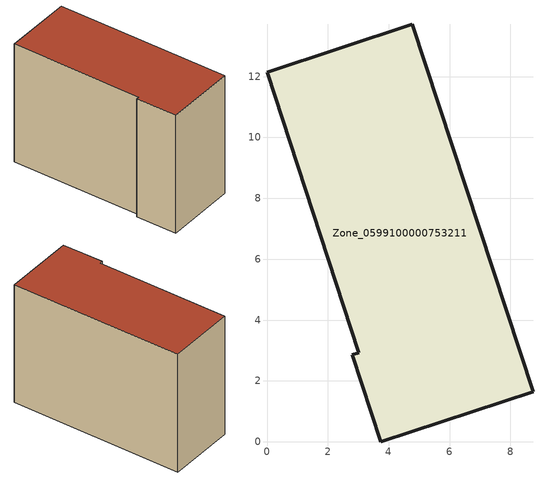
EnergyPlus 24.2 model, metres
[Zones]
Zone_0599100000753211
 floor ground (C_G): 2.81,2.85 3.02,2.92 0,12.15 4.77,13.72 8.74,1.64 3.74,0 z3.7
 wall outside (C_F): 3.02,2.92 2.81,2.85 3.74,0 8.74,1.64 4.77,13.72 0,12.15 3.02,2.92 z3.7:12.85
 roof outside (C_R): 4.77,13.72 0,12.15 3.02,2.92 2.81,2.85 3.74,0 8.74,1.64 z12.85
[BUILDING]
Pand.0599100000753211: North Axis=0; Terrain=City; Loads Convergence Tolerance Value=0.04; Temperature Convergence Tolerance Value=0.4; Solar Distribution=FullExterior; Maximum Number of Warmup Days=25; Minimum Number of Warmup Days=1
[Site:Location]
Rotterdam.The.Hague.AP_ZH_NLD Design_Conditions: Latitude=51.96; Longitude=4.45; Time Zone=1; Elevation=-4.5
[SITE:GROUNDTEMPERATURE:BUILDINGSURFACE]
18, 18, 18, 18, 18, 18, 18, 18, 18, 18, 18, 18
[MATERIAL] Thermal Absorptance=0.9; Solar Absorptance=0.7; Visible Absorptance=0.7
Name | Roughness | Thickness | Conductivity | Density | Specific Heat
G.TC.2006-2014 | MediumSmooth | 0.15 | 0.06 | 540 | 1210
F.TC.2006-2014 | Rough | 0.3 | 0.12 | 1920 | 840
R.TC.2006-2014 | MediumRough | 0.2 | 0.08 | 1500 | 1000
[CONSTRUCTION]
C_G: G.TC.2006-2014
C_F: F.TC.2006-2014
C_R: R.TC.2006-2014
[ZONE]
Zone_0599100000753211: Type=1; Multiplier=1; Ceiling Height=Autocalculate; Volume=Autocalculate; Floor Area=autocalculate; Part of Total Floor Area=Yes
[ZONEINFILTRATION:DESIGNFLOWRATE]
Infil_Zone_0599100000753211: Zone or ZoneList or Space or SpaceList=Zone_0599100000753211; Schedule=AlwaysOn; Design Flow Rate Calculation Method=Flow/Area; Flow Rate per Floor Area=0.0015; Constant Term Coefficient=1; Temperature Term Coefficient=0; Velocity Term Coefficient=0; Velocity Squared Term Coefficient=0
[HVACTEMPLATE:ZONE:IDEALLOADSAIRSYSTEM]
Zone_0599100000753211: Maximum Heating Supply Air Temperature=50; Minimum Cooling Supply Air Temperature=13; Maximum Heating Supply Air Humidity Ratio=0.0156; Minimum Cooling Supply Air Humidity Ratio=0.0077; Heating Limit=NoLimit; Cooling Limit=NoLimit; Dehumidification Control Type=ConstantSensibleHeatRatio; Cooling Sensible Heat Ratio=0.7; Dehumidification Setpoint=60; Humidification Control Type=None; Humidification Setpoint=30; Outdoor Air Method=None; Outdoor Air Flow Rate per Person=0.00944; Outdoor Air Flow Rate per Zone Floor Area=0; Outdoor Air Flow Rate per Zone=0; Demand Controlled Ventilation Type=None; Outdoor Air Economizer Type=NoEconomizer; Heat Recovery Type=None; Sensible Heat Recovery Effectiveness=0.7; Latent Heat Recovery Effectiveness=0.65
[ZONECONTROL:THERMOSTAT]
ThermostatControl_Zone_0599100000753211: Zone or ZoneList=Zone_0599100000753211; Control Type Schedule=DualSetpointControlType; Control 1=Thermostat_Zone_0599100000753211; Temperature Difference Between Cutout And Setpoint=0
[THERMOSTATSETPOINT:DUALSETPOINT]
Thermostat_Zone_0599100000753211: Heating Setpoint Temperature Schedule=HeatingSetpoint_Zone_0599100000753211; Cooling Setpoint Temperature Schedule=CoolingSetpoint_Zone_0599100000753211
[SCHEDULE:COMPACT]
HeatingSetpoint_Zone_0599100000753211: Through: 12/31, For: AllDays, Until: 24:00, 21
CoolingSetpoint_Zone_0599100000753211: Through: 12/31, For: AllDays, Until: 24:00, 24
DualSetpointControlType: Through: 12/31, For: AllDays, Until: 24:00, 4
AlwaysOn: Through: 12/31, For: AllDays, Until: 24:00, 1
